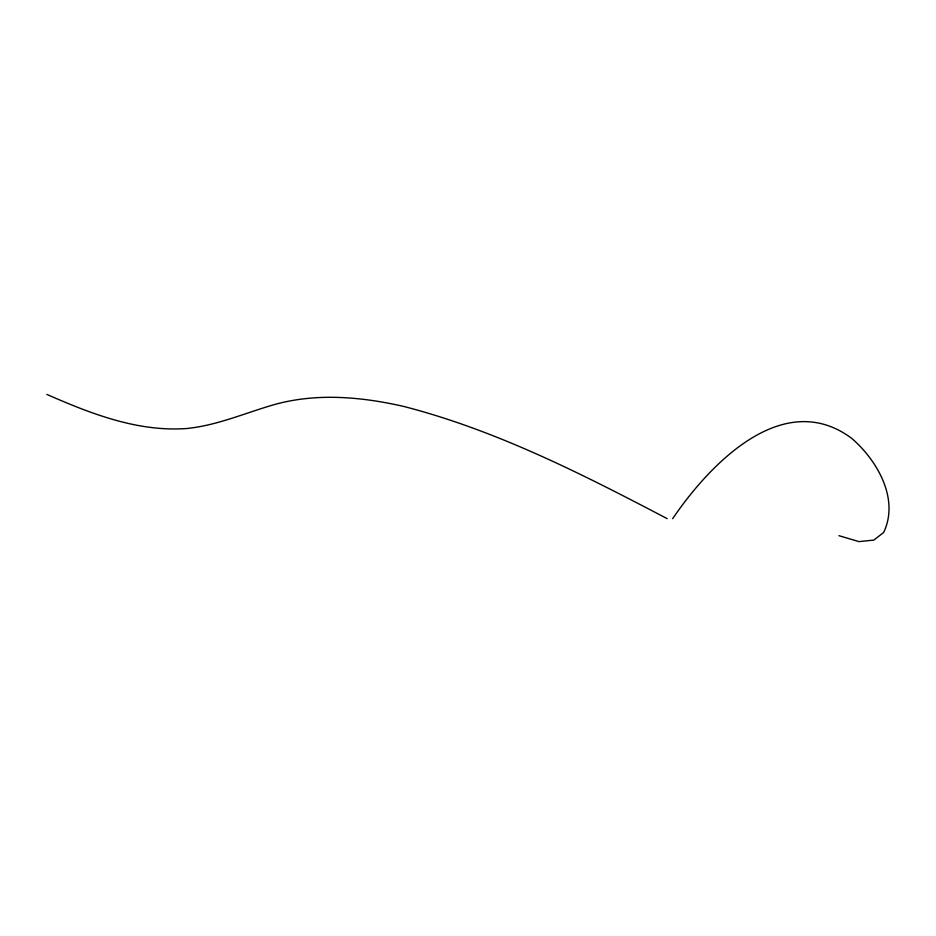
<?xml version="1.0" encoding="UTF-8"?>
<svg xmlns="http://www.w3.org/2000/svg" width="936" height="936" viewBox="0 0 936 936"><rect width="100%" height="100%" fill="white"/><g stroke="black" fill="none" stroke-linecap="round" stroke-linejoin="round"><path stroke-width="1.4" d="M672.645 518.673C709.149 464.899 782.835 387.176 851.666 438.317C877.184 460.301 899.707 499.134 883.596 532.537L873.803 540.095L858.991 541.616L838.925 535.684M46.8 394.384C90.862 413.724 137.826 432.104 186.861 428.501C217.374 425.412 245.56 412.799 274.774 404.469C317.047 392.769 361.565 396.817 403.802 406.458C496.677 430.408 582.637 474.341 667.157 518.638"/></g></svg>
